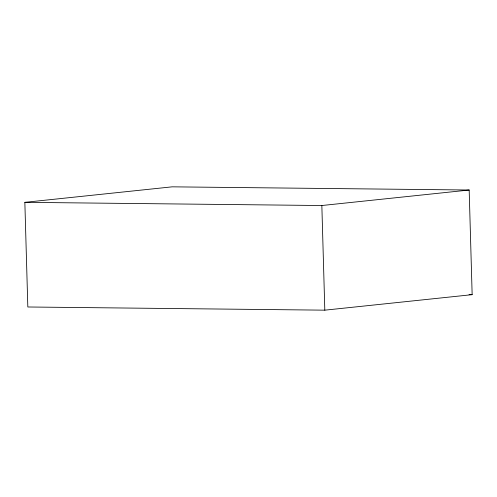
<?xml version="1.0" encoding="UTF-8"?>
<svg xmlns="http://www.w3.org/2000/svg" width="497" height="497" viewBox="0 0 497 497"><rect width="100%" height="100%" fill="white"/><g stroke="black" fill="none" stroke-linecap="round" stroke-linejoin="round"><path stroke-width="0.75" d="M24.85 202.335L172.186 186.835L469.174 190.016L472.15 294.665L324.814 310.165L27.826 306.984L24.85 202.335L321.845 205.522L469.174 190.016M469.05 294.628L472.15 294.665M321.845 205.522L324.814 310.165"/></g></svg>
